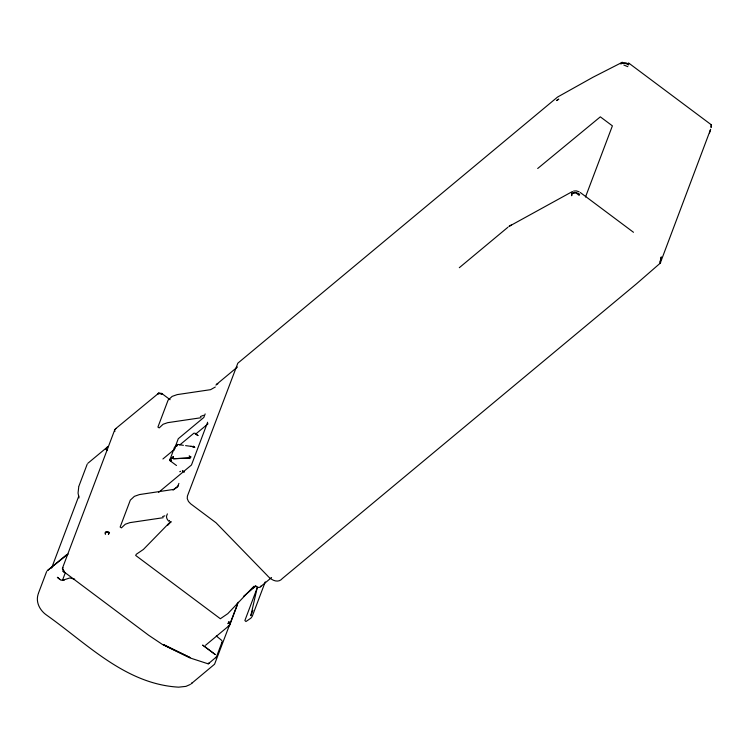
<?xml version="1.0" encoding="UTF-8"?>
<svg xmlns="http://www.w3.org/2000/svg" width="749" height="749" viewBox="0 0 749 749"><rect width="100%" height="100%" fill="white"/><g stroke="black" fill="none" stroke-linecap="round" stroke-linejoin="round"><path stroke-width="1.12" d="M169.414 522.914A9.363 2.462 -53.2 0 0 167.823 524.412L167.701 525.18A7.799 2.05 -53.2 0 1 169.031 523.944L171.062 521.547L170.669 522.577M167.823 524.412L143.415 549.438L136.281 554.279L135.691 555.458L220.356 618.74L227.79 613.656L252.488 587.693M176.184 445.749L177.167 445.87L176.68 445.618A1.564 1.189 55.5 0 0 175.416 446.114L178.159 444.429A1.564 1.189 55.5 0 0 177.27 444.7L174.395 447.621L169.911 459.783L170.295 460.916L176.492 465.513M38.133 594.21C35.437 602.439 40.109 610.781 46.953 615.36C87.614 644.215 125.776 684.165 178.655 687.161L185.967 686.365L190.199 684.502M257.347 587.113L250.821 615.687L252.853 610.295M78.757 486.691L78.055 493.085L79.02 497.935M709.546 132.919L710.623 129.268L660.234 263.18L636.528 283.787L282.457 578.434C277.842 583.958 270.866 579.801 267.187 575.41L215.993 522.746L190.667 503.815L188.467 501.465L187.259 498.647L187.39 496.119L237.826 363.19L557.528 97.07L593.096 77.184L622.288 62.289L620.687 63.908A6.245 4.457 20.7 0 1 628.495 64.929L628.767 64.002L625.855 62.869L621.286 62.963L622.119 62.354M38.321 593.545L46.607 571.627M78.935 486.073L87.212 464.165M215.862 657.884L216.442 656.882L208.259 663.867L189.946 657.912L162.533 644.533L148.695 635.283L63.075 571.15L63.852 571.777A2.341 0.618 -53.2 0 0 64.517 571.403A3.118 2.032 50.2 0 1 62.879 567.555A2.341 1.667 20.7 0 0 63.319 570.045L63.712 571.759M221.947 642.342L222.153 641.79L216.246 657.435M62.616 579.951L65.36 572.611M51.597 568.079L78.832 496.007M62.495 568.079L114.691 429.954M173.899 450.299L178.271 438.736L203.794 417.493L205.151 413.916M167.373 513.88L166.699 515.668A4.681 3.043 50.2 0 0 169.152 521.444L169.546 520.424M178.899 483.386L177.541 486.972L173.983 489.359L139.417 494.574L134.389 496.344L130.317 500.126L120.149 527.034L121.422 527.867L125.308 524.234L129.839 522.643L163.235 517.699M207.632 422.23L191.472 464.998L158.619 492.336M238.182 602.252L214.57 664.213L190.967 683.949M229.887 624.675L237.424 604.686L236.834 605.688M257.085 588.218L244.867 620.537L245.953 621.52L250.859 618.187L252.235 616.333L265.258 581.861M585.503 197.006L612.392 125.86L600.333 116.844L537.688 168.497M115.505 428.812L158.938 392.972L158.17 393.365L157.459 394.152L159.191 393.103L161.709 393.431L170.098 399.704M170.023 459.1L170.622 459.203A1.564 0.805 46.2 0 0 171.605 460.588L170.295 460.916M660.637 262.356L660.234 263.18M191.575 683.406L192.034 682.891M107.098 447.293L108.109 446.451L87.839 463.303M216.414 384.509L237.452 367.001M215.319 387.008L210.591 389.667L177.195 394.611L172.158 396.38L168.085 400.163L157.917 427.07L159.2 427.904L163.085 424.271L167.617 422.679L201.013 417.736M162.907 458.978L174.423 449.4M179.732 444.981L193.907 433.184L195.405 433.353M195.349 434.354L208.016 423.812M173.056 490.146L178.346 485.755M459.306 267.702L507.934 227.228M243.425 596.419L255.952 585.99M260.474 586.776L271.578 577.526M205.507 645.32L229.213 625.593M66.886 554.466L47.196 570.775L68.14 554.035M203.503 415.283L200.423 416.575M511.258 224.981L508.974 226.423L572.479 191.491M179.769 471.692L180.603 471.308M164.855 515.836L162.645 516.538M62.86 580.185L69.76 577.975L74.703 579.146M573.612 191.051L576.309 190.901L579.071 191.763M61.643 580.044L64.348 580.082M190.686 446.338L193.476 446.666L185.593 445.627M183.393 445.337L178.505 444.532M209.233 663.399L208.231 663.174L208.259 663.867M623.861 65.051L627.84 66.67M157.739 393.684L158.011 393.815A3.118 2.228 20.7 0 1 161.69 394.433A3.118 0.824 -53.2 0 0 161.709 393.431M107.547 449.99L105.834 448.988L107.444 450.186M59.723 579.23L57.355 577.292L60.987 580.241M628.561 62.944L711.466 124.905M580.288 192.512L633.485 232.284M184.291 471.73L182.363 470.821L184.095 472.17M255.343 585.858L256.121 586.439A4.681 3.043 50.2 0 0 260.895 586.074M216.311 635.985L221.938 640.573M174.985 448.717L174.395 447.621M237.208 603.469L237.424 604.087M215.993 385.211A4.681 3.043 50.2 0 1 217.875 383.834M116.32 428.512A3.118 2.032 50.2 0 0 115.065 429.43A2.341 1.667 20.7 0 0 114.953 431.358M253.031 587.15A9.363 2.462 -53.2 0 1 254.089 586.205L253.696 587.225A7.799 2.05 -53.2 0 0 252.366 588.471M170.416 460.738L170.023 460.176L170.416 460.738M711.288 124.989L711.101 127.274L711.288 124.989M105.515 533.185L105.422 534.252A3.118 2.032 50.2 0 1 105.263 532.277A3.118 2.228 20.7 0 1 109.504 532.558A3.118 0.824 -53.2 0 1 108.418 534.449L108.699 532.511A3.118 1.816 15.6 0 0 105.703 532.305L105.515 533.185M173.496 456.684L172.747 457.845L173.534 458.734L189.188 458.014L189.984 458.613L189.637 457.508L191.117 456.974L189.151 455.963L190.049 456.918L189.104 457.311L189.637 457.508L189.188 458.014L173.534 458.734L172.701 457.03L170.622 459.203L173.496 456.684M571.824 193.233L571.712 195.742L571.627 194.384L572.433 193.588L575.653 192.643L579.127 195.377L579.632 194.253A6.245 4.457 20.7 0 0 571.824 193.233M194.721 447.265L192.671 446.629L194.721 447.265M660.927 258.274L660.019 262.45L661.348 256.888L660.927 258.274M197.923 435.562L196.172 434.28L197.923 435.562M228.904 621.81L227.902 623.674L229.297 622.653A3.118 2.032 33.6 0 1 229.718 624.994L228.239 626.052A3.118 2.032 50.2 0 0 229.494 625.125A3.118 2.228 20.7 0 0 228.904 621.81M63.188 571.075L63.628 571.656L63.188 571.075M557.64 99.823L556.526 100.572L558.81 99.13L557.64 99.823M193.785 446.535L193.261 446.31L193.785 446.535M190.068 657.556L163.432 644.589L190.068 657.556M203.26 645.498L202.605 645.095L215.272 654.56L203.26 645.498"/></g></svg>
